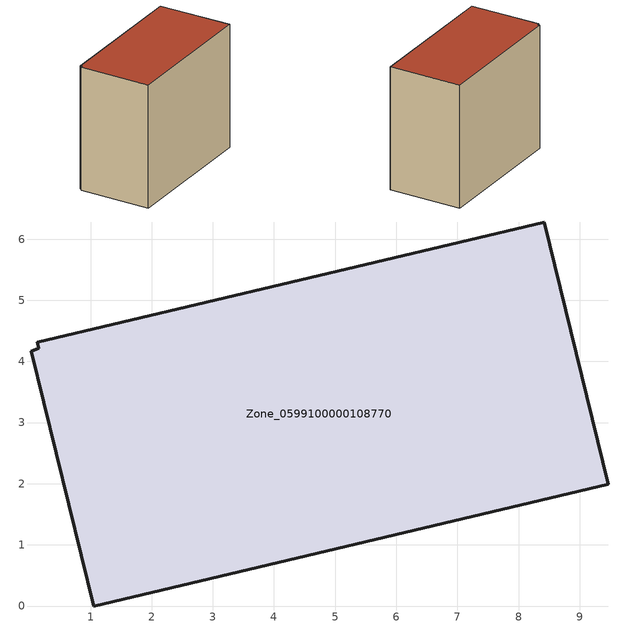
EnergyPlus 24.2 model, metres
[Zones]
Zone_0599100000108770
 floor ground (C_G): 0.03,4.17 0.15,4.21 0.13,4.31 8.42,6.28 9.47,1.99 1.05,0 z0
 wall outside (C_F): 9.47,1.99 8.42,6.28 0.13,4.31 0.15,4.21 0.03,4.17 1.05,0 9.47,1.99 z0:7.56
 roof outside (C_R): 0.15,4.21 0.03,4.17 1.05,0 9.47,1.99 8.42,6.28 0.13,4.31 z7.56
[BUILDING]
Pand.0599100000108770: North Axis=0; Terrain=City; Loads Convergence Tolerance Value=0.04; Temperature Convergence Tolerance Value=0.4; Solar Distribution=FullExterior; Maximum Number of Warmup Days=25; Minimum Number of Warmup Days=1
[Site:Location]
Rotterdam.The.Hague.AP_ZH_NLD Design_Conditions: Latitude=51.96; Longitude=4.45; Time Zone=1; Elevation=-4.5
[SITE:GROUNDTEMPERATURE:BUILDINGSURFACE]
18, 18, 18, 18, 18, 18, 18, 18, 18, 18, 18, 18
[MATERIAL] Thermal Absorptance=0.9; Solar Absorptance=0.7; Visible Absorptance=0.7
Name | Roughness | Thickness | Conductivity | Density | Specific Heat
G.TI.1946 | MediumSmooth | 0.15 | 1 | 540 | 1210
F.TI.1946 | Rough | 0.3 | 0.857143 | 1920 | 840
R.TI.1946 | MediumRough | 0.2 | 0.1 | 1500 | 1000
[CONSTRUCTION]
C_G: G.TI.1946
C_F: F.TI.1946
C_R: R.TI.1946
[ZONE]
Zone_0599100000108770: Type=1; Multiplier=1; Ceiling Height=Autocalculate; Volume=Autocalculate; Floor Area=autocalculate; Part of Total Floor Area=Yes
[ZONEINFILTRATION:DESIGNFLOWRATE]
Infil_Zone_0599100000108770: Zone or ZoneList or Space or SpaceList=Zone_0599100000108770; Schedule=AlwaysOn; Design Flow Rate Calculation Method=Flow/Area; Flow Rate per Floor Area=0.003; Constant Term Coefficient=1; Temperature Term Coefficient=0; Velocity Term Coefficient=0; Velocity Squared Term Coefficient=0
[HVACTEMPLATE:ZONE:IDEALLOADSAIRSYSTEM]
Zone_0599100000108770: Maximum Heating Supply Air Temperature=50; Minimum Cooling Supply Air Temperature=13; Maximum Heating Supply Air Humidity Ratio=0.0156; Minimum Cooling Supply Air Humidity Ratio=0.0077; Heating Limit=NoLimit; Cooling Limit=NoLimit; Dehumidification Control Type=ConstantSensibleHeatRatio; Cooling Sensible Heat Ratio=0.7; Dehumidification Setpoint=60; Humidification Control Type=None; Humidification Setpoint=30; Outdoor Air Method=None; Outdoor Air Flow Rate per Person=0.00944; Outdoor Air Flow Rate per Zone Floor Area=0; Outdoor Air Flow Rate per Zone=0; Demand Controlled Ventilation Type=None; Outdoor Air Economizer Type=NoEconomizer; Heat Recovery Type=None; Sensible Heat Recovery Effectiveness=0.7; Latent Heat Recovery Effectiveness=0.65
[ZONECONTROL:THERMOSTAT]
ThermostatControl_Zone_0599100000108770: Zone or ZoneList=Zone_0599100000108770; Control Type Schedule=DualSetpointControlType; Control 1=Thermostat_Zone_0599100000108770; Temperature Difference Between Cutout And Setpoint=0
[THERMOSTATSETPOINT:DUALSETPOINT]
Thermostat_Zone_0599100000108770: Heating Setpoint Temperature Schedule=HeatingSetpoint_Zone_0599100000108770; Cooling Setpoint Temperature Schedule=CoolingSetpoint_Zone_0599100000108770
[SCHEDULE:COMPACT]
HeatingSetpoint_Zone_0599100000108770: Through: 12/31, For: AllDays, Until: 24:00, 21
CoolingSetpoint_Zone_0599100000108770: Through: 12/31, For: AllDays, Until: 24:00, 24
DualSetpointControlType: Through: 12/31, For: AllDays, Until: 24:00, 4
AlwaysOn: Through: 12/31, For: AllDays, Until: 24:00, 1
